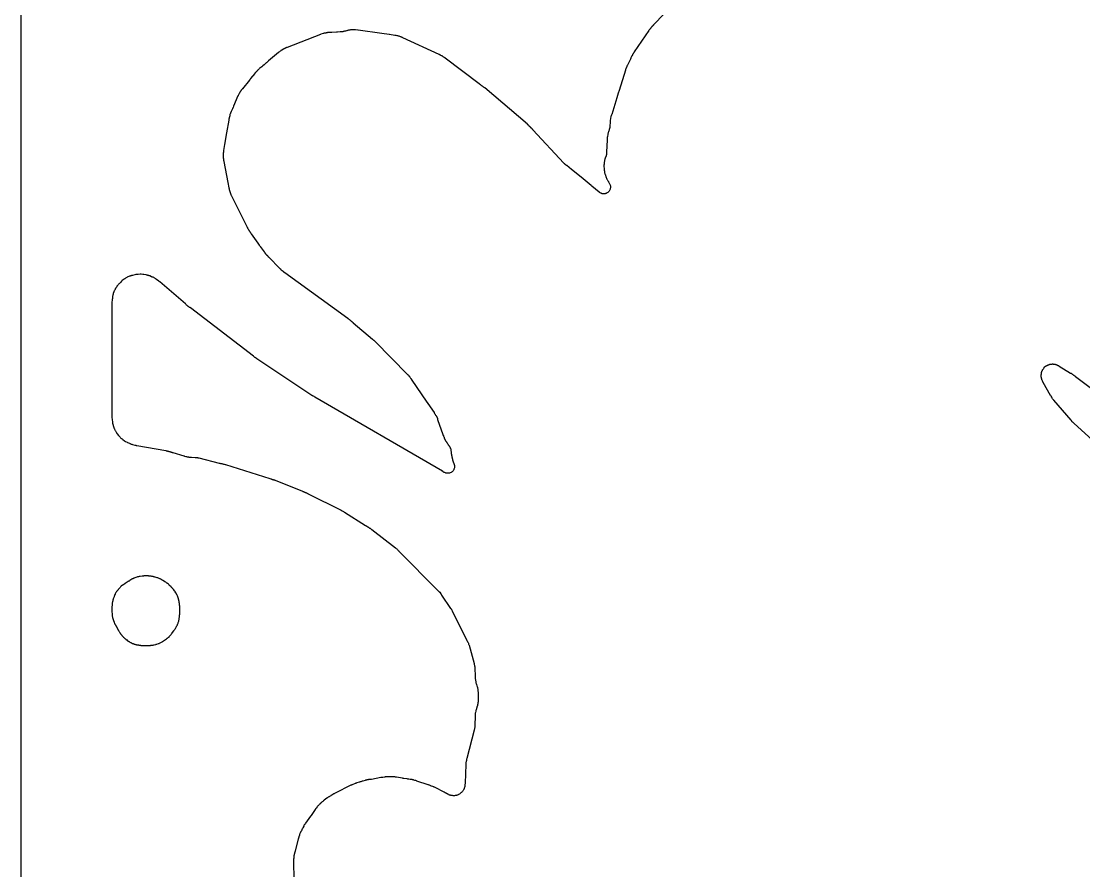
# Model space of a CAD drawing. Header units: millimetres. Extents: x 0 to 300, y 0 to 300.
# Drawn here: x -0.1 to 93.7, y 150 to 225 of the extents above; entities that cross this region are included whole.
import ezdxf

# ---------------------------------------------------------------- set-up
doc = ezdxf.new("R2010")
doc.units = ezdxf.units.MM
doc.layers.add('CUT', color=7, linetype='CONTINUOUS')

msp = doc.modelspace()

# ---------------------------------------------------------------- linework, layer by layer
at = {"layer": 'CUT'}
for points in [[(-0.05, 0.57), (-0.05, 299.43)], [(57.61, 226.62), (55.76, 224.71), (55.76, 224.7), (55.75, 224.69), (55.71, 224.65), (55.7, 224.64), (55.69, 224.63), (55.68, 224.62), (55.65, 224.59), (55.64, 224.58), (55.61, 224.55), (55.61, 224.54), (55.6, 224.53), (55.57, 224.5), (55.57, 224.49), (55.56, 224.48), (55.53, 224.45), (55.51, 224.42), (55.49, 224.4), (55.49, 224.39), (55.48, 224.39), (55.45, 224.35), (55.45, 224.34), (55.43, 224.31), (55.4, 224.28), (55.38, 224.26), (55.35, 224.22), (55.33, 224.2), (54.06, 222.33), (54.05, 222.3), (54.02, 222.26), (54.01, 222.24), (54.01, 222.23), (54.01, 222.22), (53.97, 222.18), (53.97, 222.17), (53.95, 222.14), (53.94, 222.12), (53.91, 222.08), (53.9, 222.06), (53.89, 222.03), (53.87, 221.99), (53.86, 221.97), (53.85, 221.96), (53.82, 221.92), (53.78, 221.83), (53.77, 221.82), (53.76, 221.8), (53.75, 221.78), (53.75, 221.77), (53.74, 221.75), (53.74, 221.74), (53.73, 221.73), (53.73, 221.72), (53.71, 221.68), (53.48, 221.21), (53.45, 221.14), (53.44, 221.13), (53.42, 221.1), (53.41, 221.08), (53.39, 221.02), (53.31, 220.81), (53.29, 220.76), (53.29, 220.74), (53.28, 220.73), (53.28, 220.72), (53.28, 220.71), (53.27, 220.69), (52.72, 218.91), (52.64, 218.66), (52.58, 218.46), (52.52, 218.25), (52.34, 217.67), (52.06, 216.8), (52.06, 216.79), (52.05, 216.77), (52.04, 216.72), (52.03, 216.71), (52.02, 216.68), (52, 216.62), (51.96, 216.44), (51.96, 216.41), (51.94, 216.29), (51.93, 216.24), (51.93, 216.19), (51.93, 216.13), (51.92, 216.08), (51.92, 216.05), (51.92, 216.03), (51.9, 215.85), (51.9, 215.8), (51.9, 215.74), (51.9, 215.69), (51.9, 215.67), (51.89, 215.63), (51.89, 215.62), (51.88, 215.6), (51.88, 215.57), (51.87, 215.56), (51.87, 215.55), (51.87, 215.54), (51.86, 215.52), (51.86, 215.51), (51.85, 215.49), (51.84, 215.45), (51.84, 215.44), (51.83, 215.43), (51.83, 215.4), (51.82, 215.36), (51.82, 215.35), (51.82, 215.34), (51.8, 215.31), (51.79, 215.29), (51.78, 215.26), (51.76, 215.2), (51.74, 215.15), (51.73, 215.09), (51.73, 215.05), (51.73, 215.03), (51.68, 214.85), (51.66, 214.77), (51.66, 214.73), (51.66, 214.7), (51.66, 214.68), (51.65, 214.62), (51.65, 214.57), (51.65, 214.51), (51.61, 213.49), (51.6, 213.43), (51.6, 213.39), (51.6, 213.36), (51.6, 213.34), (51.6, 213.32), (51.6, 213.31), (51.6, 213.3), (51.59, 213.28), (51.59, 213.24), (51.59, 213.23), (51.58, 213.2), (51.57, 213.14), (51.56, 213.11), (51.55, 213.09), (51.54, 213.07), (51.53, 213.03), (51.52, 213.02), (51.52, 213.01), (51.5, 212.96), (51.49, 212.91), (51.47, 212.87), (51.44, 212.73), (51.44, 212.7), (51.41, 212.54), (51.4, 212.5), (51.39, 212.44), (51.39, 212.41), (51.39, 212.38), (51.38, 212.35), (51.38, 212.29), (51.38, 212.24), (51.38, 212.21), (51.39, 212.02), (51.39, 211.98), (51.39, 211.93), (51.4, 211.88), (51.42, 211.79), (51.42, 211.76), (51.42, 211.74), (51.44, 211.64), (51.45, 211.59), (51.47, 211.54), (51.48, 211.51), (51.51, 211.44), (51.51, 211.43), (51.52, 211.4), (51.52, 211.39), (51.53, 211.33), (51.55, 211.28), (51.56, 211.25), (51.57, 211.22), (51.59, 211.17), (51.61, 211.13), (51.62, 211.12), (51.62, 211.11), (51.63, 211.1), (51.64, 211.08), (51.64, 211.07), (51.65, 211.06), (51.72, 210.94), (51.74, 210.91), (51.75, 210.9), (51.75, 210.89), (51.76, 210.88), (51.77, 210.87), (51.78, 210.86), (51.78, 210.85), (51.78, 210.84), (51.85, 210.73), (51.88, 210.66), (51.89, 210.64), (51.93, 210.57), (51.94, 210.55), (51.95, 210.48), (51.95, 210.47), (51.96, 210.42), (51.96, 210.38), (51.95, 210.32), (51.94, 210.25), (51.93, 210.19), (51.91, 210.14), (51.88, 210.09), (51.85, 210.03), (51.82, 209.99), (51.79, 209.96), (51.73, 209.9), (51.71, 209.89), (51.66, 209.87), (51.64, 209.86), (51.57, 209.82), (51.52, 209.8), (51.49, 209.79), (51.42, 209.79), (51.35, 209.78), (51.32, 209.78), (51.29, 209.79), (51.22, 209.79), (51.19, 209.8), (51.16, 209.82), (51.14, 209.82), (51.13, 209.83), (51.12, 209.83), (51.11, 209.84), (51.1, 209.84), (51.09, 209.85), (51.05, 209.87), (51.03, 209.88), (51.02, 209.88), (51.01, 209.89), (51, 209.9), (50.98, 209.92), (50.96, 209.93), (50.32, 210.46), (50.24, 210.52), (49.36, 211.24), (48.52, 211.92), (48.1, 212.27), (48.08, 212.28), (48.05, 212.3), (48.02, 212.32), (48.01, 212.33), (48, 212.34), (47.99, 212.35), (47.98, 212.36), (47.97, 212.36), (47.97, 212.37), (47.96, 212.37), (47.96, 212.38), (47.95, 212.38), (47.94, 212.39), (47.94, 212.4), (47.93, 212.4), (47.93, 212.41), (47.92, 212.41), (47.92, 212.42), (47.91, 212.42), (47.9, 212.43), (47.89, 212.44), (47.87, 212.46), (47.86, 212.47), (47.84, 212.49), (47.83, 212.5), (45.11, 215.44), (45.1, 215.45), (45.06, 215.49), (45.05, 215.5), (45.03, 215.52), (45.01, 215.54), (44.99, 215.56), (44.99, 215.57), (44.98, 215.57), (44.97, 215.58), (44.96, 215.59), (44.94, 215.61), (44.93, 215.62), (44.93, 215.63), (44.92, 215.64), (44.91, 215.64), (44.9, 215.66), (44.86, 215.7), (44.82, 215.74), (44.81, 215.74), (44.8, 215.75), (44.79, 215.76), (44.78, 215.77), (44.77, 215.78), (44.77, 215.79), (44.75, 215.81), (44.73, 215.83), (44.71, 215.84), (44.69, 215.86), (44.68, 215.87), (44.67, 215.88), (44.66, 215.89), (44.65, 215.89), (44.64, 215.91), (44.63, 215.91), (44.62, 215.92), (44.62, 215.93), (40.86, 219.13), (40.8, 219.17), (40.79, 219.17), (40.79, 219.18), (40.78, 219.18), (40.77, 219.19), (40.75, 219.21), (40.73, 219.22), (40.72, 219.22), (40.72, 219.23), (40.71, 219.24), (40.7, 219.25), (40.67, 219.27), (40.66, 219.27), (40.65, 219.28), (40.64, 219.28), (40.62, 219.3), (40.61, 219.31), (40.61, 219.32), (40.6, 219.32), (40.57, 219.35), (40.52, 219.38), (40.5, 219.4), (40.47, 219.42), (40.38, 219.48), (40.37, 219.49), (37.36, 221.77), (37.35, 221.77), (37.35, 221.78), (37.33, 221.79), (37.32, 221.8), (37.31, 221.81), (37.3, 221.81), (37.2, 221.88), (37.19, 221.89), (37.17, 221.91), (37.15, 221.92), (37.13, 221.93), (37.12, 221.94), (37.1, 221.95), (37.09, 221.96), (37.08, 221.96), (37.06, 221.97), (37.05, 221.98), (36.99, 222.01), (36.98, 222.02), (36.96, 222.03), (36.95, 222.03), (36.94, 222.03), (36.93, 222.03), (36.9, 222.05), (36.87, 222.07), (36.86, 222.08), (36.84, 222.09), (33.63, 223.57), (33.62, 223.57), (33.6, 223.58), (33.57, 223.59), (33.56, 223.6), (33.52, 223.62), (33.47, 223.64), (33.42, 223.66), (33.41, 223.66), (33.36, 223.68), (33.29, 223.7), (33.26, 223.71), (33.2, 223.73), (33.19, 223.73), (33.18, 223.73), (33.15, 223.74), (33.13, 223.74), (33.03, 223.76), (32.97, 223.77), (32.96, 223.77), (32.95, 223.78), (32.94, 223.78), (32.93, 223.78), (32.91, 223.78), (32.44, 223.85), (32.43, 223.85), (31.77, 223.95), (29.68, 224.25), (29.65, 224.25), (29.46, 224.27), (29.41, 224.27), (29.35, 224.27), (29.28, 224.27), (29.23, 224.27), (29.18, 224.27), (29.13, 224.27), (29.02, 224.26), (28.96, 224.25), (28.95, 224.25), (28.94, 224.24), (28.93, 224.24), (28.92, 224.24), (28.91, 224.24), (28.9, 224.24), (28.89, 224.23), (28.88, 224.23), (28.86, 224.23), (28.84, 224.23), (28.78, 224.22), (28.78, 224.21), (28.76, 224.21), (28.75, 224.21), (28.74, 224.21), (28.73, 224.2), (28.7, 224.19), (28.68, 224.19), (28.67, 224.19), (28.57, 224.16), (28.55, 224.16), (28.52, 224.15), (28.51, 224.15), (28.47, 224.14), (28.42, 224.12), (28.41, 224.12), (28.39, 224.11), (28.38, 224.11), (28.37, 224.11), (28.36, 224.1), (28.35, 224.1), (28.34, 224.1), (28.32, 224.1), (28.31, 224.09), (28.3, 224.09), (28.29, 224.09), (28.28, 224.09), (28.25, 224.09), (28.18, 224.09), (28.15, 224.08), (28.13, 224.08), (28.1, 224.08), (27.87, 224.07), (27.76, 224.06), (27.35, 224.04), (27.25, 224.04), (27.24, 224.04), (27.22, 224.04), (27.21, 224.04), (27.14, 224.04), (27.09, 224.04), (27.04, 224.03), (26.99, 224.02), (26.98, 224.02), (26.95, 224.01), (26.94, 224.01), (26.93, 224.01), (26.89, 224), (26.88, 224), (26.87, 223.99), (26.86, 223.99), (26.82, 223.98), (26.8, 223.98), (26.78, 223.98), (26.72, 223.97), (26.67, 223.96), (26.62, 223.95), (26.39, 223.87), (26.37, 223.86), (23.42, 222.72), (23.41, 222.71), (23.39, 222.7), (23.38, 222.7), (23.37, 222.7), (23.36, 222.69), (23.34, 222.69), (23.33, 222.68), (23.3, 222.67), (23.29, 222.67), (23.28, 222.66), (23.25, 222.65), (23.21, 222.63), (23.2, 222.62), (23.19, 222.62), (23.18, 222.61), (23.17, 222.6), (23.16, 222.59), (23.15, 222.59), (23.14, 222.58), (23.1, 222.56), (23.09, 222.55), (22.94, 222.46), (22.93, 222.46), (22.91, 222.45), (22.88, 222.43), (22.87, 222.43), (22.86, 222.42), (22.85, 222.41), (22.8, 222.37), (22.75, 222.33), (22.74, 222.32), (22.68, 222.28), (22.67, 222.28), (22.66, 222.27), (22.65, 222.26), (21.96, 221.68), (21.78, 221.52), (21.74, 221.49), (21.68, 221.44), (21.59, 221.36), (21.56, 221.34), (21.53, 221.31), (21.38, 221.18), (21.27, 221.09), (21.17, 221.01), (21.09, 220.94), (21.08, 220.93), (21.04, 220.9), (21.03, 220.9), (21, 220.87), (20.99, 220.87), (20.95, 220.83), (20.91, 220.79), (20.91, 220.78), (20.87, 220.74), (20.83, 220.7), (20.82, 220.69), (20.81, 220.69), (20.8, 220.68), (20.79, 220.67), (20.79, 220.66), (20.78, 220.65), (20.76, 220.63), (20.75, 220.63), (20.74, 220.62), (20.69, 220.57), (20.67, 220.54), (20.66, 220.53), (20.62, 220.49), (20.58, 220.44), (20.56, 220.41), (20.19, 219.96), (20.11, 219.86), (20.1, 219.84), (20.09, 219.83), (19.47, 219.07), (19.45, 219.05), (19.45, 219.04), (19.44, 219.03), (19.41, 219), (19.39, 218.98), (19.37, 218.95), (19.37, 218.94), (19.36, 218.93), (19.35, 218.92), (19.33, 218.9), (19.33, 218.89), (19.32, 218.87), (19.3, 218.85), (19.29, 218.83), (19.28, 218.82), (19.28, 218.81), (19.26, 218.78), (19.25, 218.76), (19.24, 218.75), (19.23, 218.74), (19.22, 218.72), (19.22, 218.71), (19.21, 218.7), (19.2, 218.68), (19.19, 218.66), (19.18, 218.65), (19.15, 218.59), (19.14, 218.57), (19.13, 218.54), (19.1, 218.48), (19.1, 218.47), (19.09, 218.45), (19.08, 218.45), (18.69, 217.53), (18.64, 217.42), (18.63, 217.39), (18.62, 217.38), (18.62, 217.37), (18.59, 217.29), (18.48, 217.04), (18.47, 217.01), (18.46, 217), (18.45, 216.98), (18.45, 216.97), (18.44, 216.96), (18.43, 216.94), (18.42, 216.91), (18.41, 216.89), (18.39, 216.84), (18.37, 216.79), (18.36, 216.73), (18.35, 216.7), (18.35, 216.69), (18.35, 216.68), (18.35, 216.67), (18.35, 216.66), (18.31, 216.5), (18.31, 216.49), (18.3, 216.45), (18.29, 216.44), (18.28, 216.4), (18.28, 216.39), (18.27, 216.35), (18.26, 216.3), (18.07, 215.16), (17.9, 214.14), (17.81, 213.6), (17.81, 213.58), (17.8, 213.57), (17.8, 213.54), (17.8, 213.5), (17.8, 213.49), (17.79, 213.45), (17.79, 213.44), (17.78, 213.41), (17.78, 213.39), (17.78, 213.37), (17.78, 213.33), (17.78, 213.29), (17.77, 213.25), (17.77, 213.2), (17.77, 213.16), (17.77, 213.11), (17.77, 213.06), (17.78, 213.04), (17.78, 213.02), (17.78, 213), (17.78, 212.96), (17.78, 212.94), (17.78, 212.93), (17.78, 212.92), (17.78, 212.91), (17.79, 212.89), (17.8, 212.8), (17.8, 212.79), (17.81, 212.7), (17.82, 212.69), (17.82, 212.68), (17.83, 212.63), (18.19, 210.77), (18.28, 210.3), (18.28, 210.29), (18.28, 210.28), (18.28, 210.27), (18.29, 210.24), (18.31, 210.16), (18.33, 210.09), (18.33, 210.08), (18.33, 210.07), (18.34, 210.04), (18.34, 210.03), (18.35, 210.02), (18.37, 209.96), (18.38, 209.94), (18.4, 209.87), (18.41, 209.85), (18.41, 209.84), (18.41, 209.82), (18.42, 209.79), (18.45, 209.71), (18.47, 209.68), (18.48, 209.65), (18.49, 209.64), (18.49, 209.63), (18.5, 209.6), (19.88, 206.85), (19.89, 206.83), (19.9, 206.81), (19.96, 206.71), (19.98, 206.67), (19.99, 206.64), (20, 206.62), (20.01, 206.61), (20.02, 206.59), (20.03, 206.57), (20.05, 206.55), (20.06, 206.54), (20.07, 206.52), (20.07, 206.51), (20.08, 206.5), (20.09, 206.49), (20.09, 206.48), (20.1, 206.48), (20.1, 206.47), (20.11, 206.45), (20.13, 206.42), (20.17, 206.36), (20.19, 206.34), (20.2, 206.32), (20.21, 206.3), (20.24, 206.26), (20.83, 205.44), (20.96, 205.26), (21.02, 205.18), (21.05, 205.13), (21.38, 204.67), (21.39, 204.66), (21.4, 204.65), (21.41, 204.64), (21.41, 204.63), (21.42, 204.62), (21.43, 204.61), (21.44, 204.6), (21.44, 204.59), (21.45, 204.59), (21.45, 204.58), (21.45, 204.57), (21.46, 204.57), (21.46, 204.56), (21.46, 204.55), (21.47, 204.54), (21.48, 204.53), (21.5, 204.51), (21.52, 204.48), (21.56, 204.43), (21.57, 204.42), (21.58, 204.41), (21.59, 204.41), (21.61, 204.39), (21.61, 204.38), (21.63, 204.37), (21.64, 204.36), (21.65, 204.35), (21.65, 204.34), (21.66, 204.34), (21.67, 204.33), (21.67, 204.32), (21.69, 204.3), (21.71, 204.28), (21.71, 204.27), (21.72, 204.26), (21.73, 204.26), (21.74, 204.24), (21.75, 204.24), (21.75, 204.23), (21.76, 204.22), (21.77, 204.21), (21.83, 204.15), (22.75, 203.23), (22.76, 203.22), (22.77, 203.21), (22.77, 203.2), (22.78, 203.19), (22.8, 203.17), (22.82, 203.15), (22.84, 203.13), (22.86, 203.11), (22.89, 203.07), (22.97, 203), (22.98, 203), (23.01, 202.97), (23.02, 202.97), (23.03, 202.97), (23.03, 202.96), (23.04, 202.96), (23.04, 202.95), (23.05, 202.94), (23.06, 202.94), (23.07, 202.93), (23.08, 202.92), (23.1, 202.9), (23.12, 202.89), (23.13, 202.88), (23.14, 202.88), (23.14, 202.87), (23.15, 202.87), (23.16, 202.86), (23.17, 202.86), (23.18, 202.85), (23.19, 202.85), (23.2, 202.84), (28.76, 198.8), (28.78, 198.78), (28.79, 198.78), (28.8, 198.76), (28.81, 198.76), (28.82, 198.75), (28.84, 198.73), (28.85, 198.72), (28.88, 198.7), (28.9, 198.68), (28.92, 198.67), (28.93, 198.67), (28.94, 198.66), (28.94, 198.65), (28.95, 198.65), (28.96, 198.65), (28.97, 198.64), (28.97, 198.63), (28.98, 198.63), (28.98, 198.62), (28.99, 198.62), (29, 198.61), (29.01, 198.61), (29.01, 198.6), (29.02, 198.6), (29.03, 198.59), (29.08, 198.55), (29.1, 198.54), (29.13, 198.51), (29.13, 198.5), (29.14, 198.49), (29.15, 198.48), (29.16, 198.47), (29.17, 198.47), (29.19, 198.45), (29.21, 198.42), (29.23, 198.41), (29.25, 198.38), (30.94, 196.95), (30.98, 196.93), (30.99, 196.92), (31.02, 196.89), (31.04, 196.88), (31.05, 196.87), (31.06, 196.86), (31.07, 196.86), (31.07, 196.85), (31.08, 196.85), (31.09, 196.84), (31.1, 196.82), (31.11, 196.82), (31.12, 196.81), (31.13, 196.8), (31.14, 196.8), (31.14, 196.79), (31.15, 196.78), (34.08, 193.8), (34.09, 193.79), (34.15, 193.73), (34.15, 193.72), (34.15, 193.71), (34.16, 193.7), (34.17, 193.69), (34.18, 193.69), (34.19, 193.69), (34.19, 193.68), (34.22, 193.64), (34.24, 193.63), (34.25, 193.61), (34.26, 193.59), (34.29, 193.55), (34.31, 193.51), (34.32, 193.49), (34.36, 193.42), (35.75, 191.39), (35.76, 191.38), (35.78, 191.36), (35.78, 191.35), (35.84, 191.27), (36.39, 190.46), (36.4, 190.44), (36.43, 190.39), (36.46, 190.36), (36.46, 190.35), (36.48, 190.33), (36.48, 190.32), (36.49, 190.31), (36.49, 190.3), (36.52, 190.25), (36.53, 190.24), (36.54, 190.23), (36.54, 190.21), (36.55, 190.21), (36.56, 190.19), (36.57, 190.17), (36.57, 190.16), (36.58, 190.16), (36.59, 190.14), (36.59, 190.13), (36.6, 190.13), (36.6, 190.12), (36.61, 190.11), (36.61, 190.1), (36.62, 190.09), (36.63, 190.07), (36.63, 190.06), (36.64, 190.05), (36.64, 190.04), (36.65, 190.03), (36.66, 190), (36.67, 189.98), (36.68, 189.96), (36.68, 189.95), (36.68, 189.94), (36.68, 189.93), (36.7, 189.85), (37.17, 188.52), (37.2, 188.45), (37.21, 188.44), (37.21, 188.43), (37.21, 188.42), (37.22, 188.41), (37.23, 188.37), (37.24, 188.35), (37.32, 188.14), (37.33, 188.13), (37.34, 188.12), (37.34, 188.1), (37.34, 188.09), (37.36, 188.06), (37.36, 188.05), (37.37, 188.02), (37.38, 188), (37.39, 187.99), (37.39, 187.98), (37.4, 187.97), (37.42, 187.95), (37.43, 187.94), (37.44, 187.92), (37.45, 187.89), (37.46, 187.88), (37.47, 187.87), (37.47, 187.86), (37.49, 187.85), (37.5, 187.84), (37.52, 187.81), (37.55, 187.76), (37.57, 187.73), (37.58, 187.72), (37.6, 187.69), (37.64, 187.63), (37.68, 187.57), (37.69, 187.56), (37.7, 187.55), (37.71, 187.53), (37.72, 187.51), (37.74, 187.47), (37.75, 187.47), (37.76, 187.45), (37.77, 187.44), (37.77, 187.43), (37.81, 187.35), (37.82, 187.33), (37.85, 187.25), (37.85, 187.24), (37.85, 187.23), (37.86, 187.19), (37.87, 187.18), (37.87, 187.17), (37.87, 187.16), (37.87, 187.15), (37.87, 187.09), (37.88, 187.02), (37.9, 186.97), (37.9, 186.96), (37.9, 186.93), (37.9, 186.92), (37.9, 186.85), (37.92, 186.77), (37.92, 186.73), (37.93, 186.68), (37.94, 186.63), (37.94, 186.6), (37.95, 186.58), (37.95, 186.57), (37.95, 186.56), (37.96, 186.55), (37.96, 186.54), (37.96, 186.53), (37.96, 186.52), (37.96, 186.51), (37.96, 186.5), (37.97, 186.49), (37.97, 186.48), (37.97, 186.47), (37.97, 186.46), (37.98, 186.44), (37.98, 186.43), (37.99, 186.4), (38, 186.39), (38, 186.38), (38, 186.37), (38, 186.35), (38.01, 186.33), (38.02, 186.29), (38.18, 185.8), (38.18, 185.77), (38.19, 185.7), (38.18, 185.63), (38.18, 185.57), (38.17, 185.53), (38.14, 185.47), (38.12, 185.41), (38.09, 185.37), (38.06, 185.32), (38.02, 185.27), (37.97, 185.23), (37.92, 185.2), (37.88, 185.17), (37.82, 185.15), (37.76, 185.12), (37.72, 185.11), (37.66, 185.11), (37.59, 185.1), (37.52, 185.11), (37.46, 185.11), (37.42, 185.12), (37.41, 185.12), (37.4, 185.13), (37.34, 185.16), (37.32, 185.17), (37.3, 185.18), (37.29, 185.18), (37.25, 185.2), (37.24, 185.2), (37.23, 185.21), (37.22, 185.21), (37.19, 185.24), (37.18, 185.25), (37.16, 185.26), (37.14, 185.27), (37.13, 185.28), (25.85, 191.83), (25.83, 191.84), (25.8, 191.87), (25.75, 191.9), (25.71, 191.92), (25.7, 191.92), (25.69, 191.93), (25.68, 191.94), (25.66, 191.95), (25.65, 191.95), (25.64, 191.96), (25.63, 191.96), (25.63, 191.97), (25.62, 191.97), (25.61, 191.98), (25.6, 191.98), (25.57, 192), (25.56, 192.01), (25.55, 192.02), (25.53, 192.03), (25.51, 192.04), (20.75, 195.22), (20.74, 195.23), (20.72, 195.24), (20.68, 195.26), (20.67, 195.27), (20.66, 195.28), (20.65, 195.29), (20.64, 195.29), (20.63, 195.3), (20.62, 195.3), (20.61, 195.31), (20.6, 195.32), (20.57, 195.34), (20.56, 195.34), (20.54, 195.36), (20.53, 195.37), (20.51, 195.38), (20.5, 195.4), (20.48, 195.41), (20.46, 195.44), (14.89, 199.71), (14.85, 199.73), (14.82, 199.75), (14.81, 199.75), (14.78, 199.77), (14.77, 199.78), (14.73, 199.81), (14.68, 199.84), (14.67, 199.85), (14.66, 199.85), (14.65, 199.86), (14.64, 199.86), (14.64, 199.87), (14.56, 199.94), (14.54, 199.96), (14.52, 199.98), (14.48, 200.03), (14.44, 200.07), (12.19, 202), (12.14, 202.03), (12.13, 202.04), (12.12, 202.05), (12.11, 202.05), (12.1, 202.06), (12.05, 202.11), (11.93, 202.2), (11.9, 202.22), (11.88, 202.23), (11.88, 202.24), (11.83, 202.26), (11.82, 202.27), (11.8, 202.28), (11.8, 202.29), (11.78, 202.31), (11.77, 202.31), (11.76, 202.31), (11.75, 202.32), (11.69, 202.36), (11.64, 202.38), (11.59, 202.41), (11.54, 202.43), (11.51, 202.43), (11.48, 202.45), (11.46, 202.46), (11.29, 202.53), (11.24, 202.55), (11.2, 202.56), (11.15, 202.57), (11.13, 202.58), (11.09, 202.59), (11.03, 202.61), (10.97, 202.62), (10.78, 202.65), (10.75, 202.66), (10.67, 202.67), (10.53, 202.68), (10.46, 202.68), (10.26, 202.67), (10.22, 202.67), (10.15, 202.67), (10.07, 202.66), (10.06, 202.66), (9.98, 202.64), (9.76, 202.58), (9.74, 202.58), (9.71, 202.57), (9.7, 202.57), (9.69, 202.57), (9.68, 202.56), (9.67, 202.56), (9.65, 202.55), (9.62, 202.54), (9.59, 202.53), (9.56, 202.52), (9.54, 202.51), (9.52, 202.5), (9.51, 202.5), (9.31, 202.41), (9.27, 202.39), (9.16, 202.33), (9.12, 202.3), (9.11, 202.3), (9.1, 202.29), (9.07, 202.27), (9.03, 202.24), (8.87, 202.12), (8.81, 202.06), (8.71, 201.96), (8.7, 201.95), (8.58, 201.83), (8.54, 201.79), (8.5, 201.74), (8.43, 201.66), (8.4, 201.62), (8.39, 201.59), (8.38, 201.58), (8.37, 201.58), (8.35, 201.53), (8.34, 201.52), (8.33, 201.5), (8.32, 201.5), (8.3, 201.48), (8.3, 201.47), (8.3, 201.46), (8.29, 201.45), (8.25, 201.39), (8.23, 201.34), (8.23, 201.33), (8.22, 201.33), (8.2, 201.29), (8.18, 201.24), (8.16, 201.21), (8.13, 201.14), (8.07, 200.97), (8.05, 200.89), (8.04, 200.85), (8.01, 200.71), (7.99, 200.63), (7.99, 200.58), (7.99, 200.56), (7.99, 200.55), (7.97, 200.45), (7.96, 200.41), (7.96, 200.39), (7.96, 200.36), (7.96, 200.35), (7.95, 200.24), (7.95, 200.2), (7.95, 190.03), (7.95, 189.99), (7.96, 189.88), (7.96, 189.87), (7.96, 189.84), (7.96, 189.82), (7.97, 189.78), (7.99, 189.68), (7.99, 189.67), (7.99, 189.65), (7.99, 189.6), (8.01, 189.52), (8.05, 189.36), (8.06, 189.32), (8.12, 189.14), (8.13, 189.12), (8.15, 189.06), (8.17, 189.02), (8.17, 189.01), (8.21, 188.94), (8.23, 188.89), (8.26, 188.84), (8.32, 188.74), (8.33, 188.72), (8.35, 188.7), (8.35, 188.69), (8.37, 188.66), (8.38, 188.65), (8.39, 188.64), (8.42, 188.59), (8.54, 188.44), (8.56, 188.41), (8.59, 188.37), (8.67, 188.28), (8.71, 188.24), (8.75, 188.21), (8.8, 188.17), (8.84, 188.14), (8.85, 188.14), (8.88, 188.11), (8.88, 188.1), (8.92, 188.08), (9.07, 187.97), (9.14, 187.92), (9.29, 187.84), (9.32, 187.82), (9.49, 187.75), (9.52, 187.73), (9.53, 187.73), (9.54, 187.72), (9.55, 187.72), (9.59, 187.7), (9.6, 187.7), (9.65, 187.68), (9.7, 187.66), (9.76, 187.65), (9.78, 187.65), (9.98, 187.6), (10.02, 187.59), (10.06, 187.58), (10.1, 187.57), (10.14, 187.56), (12.7, 187.11), (12.73, 187.1), (12.75, 187.09), (12.78, 187.09), (12.81, 187.08), (12.83, 187.08), (12.86, 187.07), (12.87, 187.07), (12.9, 187.06), (12.92, 187.06), (12.93, 187.06), (12.95, 187.05), (12.98, 187.05), (12.99, 187.04), (13, 187.04), (13.02, 187.03), (13.04, 187.03), (13.07, 187.02), (13.08, 187.01), (13.12, 187.01), (13.13, 187), (13.15, 187), (13.18, 186.99), (13.19, 186.98), (13.2, 186.98), (13.21, 186.98), (13.22, 186.97), (13.23, 186.97), (13.26, 186.96), (13.27, 186.95), (13.32, 186.93), (14.29, 186.65), (14.31, 186.64), (14.34, 186.63), (14.37, 186.62), (14.48, 186.59), (14.53, 186.58), (14.54, 186.58), (14.59, 186.57), (14.7, 186.55), (14.74, 186.54), (14.83, 186.53), (14.9, 186.53), (14.97, 186.53), (15.29, 186.51), (15.3, 186.51), (15.33, 186.51), (15.35, 186.51), (15.42, 186.5), (15.47, 186.5), (15.5, 186.49), (15.51, 186.49), (15.53, 186.48), (15.61, 186.47), (17.41, 186.01), (17.44, 186), (17.49, 185.99), (17.54, 185.98), (17.58, 185.98), (17.6, 185.98), (17.63, 185.97), (17.65, 185.96), (17.66, 185.96), (17.7, 185.94), (17.75, 185.93), (17.79, 185.92), (17.86, 185.91), (17.94, 185.88), (17.97, 185.87), (21.88, 184.65), (21.89, 184.65), (21.9, 184.64), (21.97, 184.62), (21.98, 184.61), (22, 184.6), (22.05, 184.58), (22.07, 184.58), (22.1, 184.57), (22.11, 184.56), (22.13, 184.56), (22.14, 184.55), (22.15, 184.55), (22.16, 184.55), (22.18, 184.54), (22.19, 184.54), (22.21, 184.53), (22.24, 184.53), (22.25, 184.52), (22.26, 184.52), (22.27, 184.52), (22.31, 184.51), (22.33, 184.5), (22.35, 184.49), (24.76, 183.52), (24.78, 183.51), (24.79, 183.51), (24.81, 183.5), (24.82, 183.5), (24.83, 183.49), (24.86, 183.48), (24.89, 183.47), (24.92, 183.46), (24.93, 183.46), (24.94, 183.45), (24.97, 183.44), (24.99, 183.43), (25.01, 183.42), (25.02, 183.42), (25.04, 183.41), (25.06, 183.4), (25.07, 183.4), (25.12, 183.38), (25.13, 183.38), (25.14, 183.37), (25.15, 183.37), (25.15, 183.36), (25.16, 183.36), (25.18, 183.34), (25.19, 183.34), (25.21, 183.32), (25.23, 183.31), (25.26, 183.29), (28.2, 181.85), (28.28, 181.79), (28.39, 181.72), (28.41, 181.71), (28.47, 181.68), (30.33, 180.49), (30.36, 180.48), (30.38, 180.46), (30.4, 180.45), (30.41, 180.45), (30.42, 180.45), (30.42, 180.44), (30.43, 180.44), (30.45, 180.42), (30.47, 180.41), (30.48, 180.41), (30.49, 180.4), (30.5, 180.4), (30.51, 180.39), (30.52, 180.38), (30.53, 180.37), (30.55, 180.36), (30.57, 180.35), (30.58, 180.34), (30.59, 180.34), (30.6, 180.33), (30.62, 180.32), (30.63, 180.31), (30.69, 180.27), (30.7, 180.27), (30.71, 180.26), (30.72, 180.26), (30.73, 180.25), (30.74, 180.25), (30.77, 180.22), (30.81, 180.2), (30.84, 180.17), (30.89, 180.14), (30.9, 180.13), (32.98, 178.52), (33.02, 178.49), (33.04, 178.47), (33.05, 178.47), (33.1, 178.42), (33.16, 178.37), (33.17, 178.36), (33.2, 178.32), (33.23, 178.29), (33.24, 178.28), (33.26, 178.24), (33.28, 178.23), (33.3, 178.2), (36.71, 174.75), (36.72, 174.75), (36.73, 174.74), (36.77, 174.7), (36.81, 174.67), (36.83, 174.65), (36.83, 174.64), (36.85, 174.63), (36.86, 174.62), (36.87, 174.61), (36.88, 174.6), (36.97, 174.47), (36.98, 174.45), (37, 174.42), (37.01, 174.4), (37.02, 174.39), (37.04, 174.36), (37.05, 174.33), (37.84, 173.17), (37.86, 173.16), (37.88, 173.13), (37.9, 173.1), (37.91, 173.09), (37.91, 173.08), (37.97, 172.97), (39.28, 170.35), (39.31, 170.31), (39.35, 170.23), (39.38, 170.17), (39.41, 170.11), (39.41, 170.1), (39.42, 170.08), (39.43, 170.05), (39.43, 170.02), (39.45, 169.97), (39.47, 169.91), (39.92, 168.3), (39.93, 168.23), (39.95, 168.16), (39.96, 168.11), (39.96, 168.08), (39.98, 168.03), (39.98, 167.98), (39.98, 167.94), (39.98, 167.92), (40.01, 167.15), (40.01, 167.12), (40.01, 167.07), (40.02, 166.95), (40.03, 166.89), (40.03, 166.88), (40.04, 166.86), (40.04, 166.84), (40.05, 166.81), (40.06, 166.74), (40.06, 166.72), (40.06, 166.68), (40.07, 166.61), (40.09, 166.55), (40.12, 166.46), (40.17, 166.33), (40.18, 166.28), (40.2, 166.23), (40.21, 166.22), (40.22, 166.17), (40.23, 166.12), (40.25, 166.07), (40.25, 166.02), (40.26, 166), (40.26, 165.99), (40.26, 165.93), (40.26, 165.86), (40.27, 165.81), (40.27, 164.91), (40.26, 164.84), (40.26, 164.83), (40.25, 164.78), (40.25, 164.77), (40.25, 164.75), (40.25, 164.74), (40.24, 164.72), (40.24, 164.7), (40.23, 164.67), (40.21, 164.61), (40.21, 164.58), (40.2, 164.56), (40.2, 164.54), (40.19, 164.52), (40.17, 164.47), (40.16, 164.44), (40.16, 164.43), (40.09, 164.21), (40.07, 164.15), (40.06, 164.09), (40.03, 163.97), (40.02, 163.91), (40.02, 163.88), (40.02, 163.84), (40.02, 163.83), (40.01, 163.77), (40.01, 163.72), (40.01, 163.64), (39.99, 162.86), (39.99, 162.84), (39.99, 162.78), (39.99, 162.74), (39.98, 162.71), (39.98, 162.69), (39.98, 162.68), (39.97, 162.66), (39.97, 162.64), (39.96, 162.59), (39.96, 162.57), (39.96, 162.56), (39.95, 162.53), (39.94, 162.5), (39.93, 162.45), (39.92, 162.42), (39.27, 159.91), (39.26, 159.86), (39.24, 159.72), (39.23, 159.69), (39.21, 159.63), (39.2, 159.57), (39.19, 159.48), (39.19, 159.41), (39.19, 159.37), (39.12, 157.73), (39.12, 157.72), (39.12, 157.69), (39.12, 157.68), (39.11, 157.62), (39.11, 157.6), (39.11, 157.57), (39.11, 157.53), (39.11, 157.52), (39.09, 157.43), (39.07, 157.36), (39.07, 157.34), (39.05, 157.3), (39.05, 157.29), (39.04, 157.27), (39.03, 157.25), (39.02, 157.24), (39.01, 157.22), (39, 157.2), (39, 157.19), (38.99, 157.18), (38.97, 157.14), (38.95, 157.09), (38.93, 157.06), (38.9, 157.01), (38.83, 156.94), (38.84, 156.94), (38.8, 156.9), (38.79, 156.9), (38.73, 156.84), (38.68, 156.81), (38.62, 156.77), (38.55, 156.73), (38.52, 156.72), (38.5, 156.71), (38.45, 156.69), (38.43, 156.68), (38.41, 156.67), (38.39, 156.67), (38.37, 156.66), (38.35, 156.66), (38.31, 156.65), (38.26, 156.64), (38.24, 156.64), (38.2, 156.63), (38.07, 156.63), (38, 156.64), (37.99, 156.64), (37.94, 156.65), (37.93, 156.65), (37.91, 156.65), (37.88, 156.66), (37.86, 156.66), (37.83, 156.67), (37.79, 156.68), (37.74, 156.69), (37.72, 156.7), (37.71, 156.7), (37.68, 156.71), (37.67, 156.72), (37.62, 156.75), (37.6, 156.75), (37.58, 156.76), (37.57, 156.77), (37.56, 156.78), (37.55, 156.78), (37.52, 156.8), (37.51, 156.81), (37.46, 156.84), (37.42, 156.86), (37.41, 156.86), (37.39, 156.87), (37.38, 156.88), (37.37, 156.88), (37.36, 156.89), (37.34, 156.9), (37.34, 156.91), (37.32, 156.92), (37.31, 156.93), (37.3, 156.93), (37.27, 156.94), (36.49, 157.34), (36.47, 157.35), (36.41, 157.38), (36.39, 157.39), (36.38, 157.39), (36.36, 157.4), (36.34, 157.41), (36.28, 157.43), (36.17, 157.48), (36.11, 157.5), (36.08, 157.51), (36.05, 157.52), (36.04, 157.53), (35.98, 157.55), (35.95, 157.56), (35.9, 157.58), (35.88, 157.59), (35.86, 157.59), (35.85, 157.59), (34.87, 157.92), (34.83, 157.94), (34.77, 157.96), (34.75, 157.96), (34.74, 157.96), (34.73, 157.97), (34.71, 157.97), (34.69, 157.98), (34.6, 158), (34.59, 158), (34.56, 158.02), (34.55, 158.02), (34.51, 158.03), (34.49, 158.04), (34.44, 158.05), (34.42, 158.05), (34.41, 158.05), (34.39, 158.06), (34.37, 158.06), (34.36, 158.06), (34.33, 158.06), (34.3, 158.06), (34.29, 158.06), (34.28, 158.06), (34.27, 158.06), (34.17, 158.08), (34.15, 158.08), (34.15, 158.09), (34.14, 158.09), (34.13, 158.09), (34.12, 158.09), (34.07, 158.1), (34.06, 158.1), (34.01, 158.12), (33.71, 158.16), (33.68, 158.16), (33.67, 158.16), (33.6, 158.17), (33.06, 158.26), (32.98, 158.28), (32.93, 158.29), (32.87, 158.3), (32.82, 158.3), (32.58, 158.3), (32.52, 158.3), (32.47, 158.3), (32.46, 158.3), (32.43, 158.3), (32.35, 158.3), (32.2, 158.3), (32.13, 158.3), (32.09, 158.29), (32.08, 158.29), (32.05, 158.28), (32.02, 158.28), (31.87, 158.25), (31.85, 158.25), (31.83, 158.25), (31.77, 158.25), (31.7, 158.24), (30.87, 158.06), (30.86, 158.06), (30.78, 158.06), (30.73, 158.06), (30.67, 158.05), (30.66, 158.05), (30.62, 158.05), (30.61, 158.05), (30.56, 158.04), (30.5, 158.03), (30.44, 158.02), (30.42, 158.01), (30.4, 158.01), (30.38, 158.01), (30.35, 158), (30.34, 158), (30.29, 157.98), (30.09, 157.92), (30.03, 157.9), (29.93, 157.86), (29.9, 157.85), (29.86, 157.84), (29.83, 157.84), (29.8, 157.83), (29.58, 157.77), (29.57, 157.76), (29.53, 157.75), (29.51, 157.74), (29.47, 157.73), (29.45, 157.72), (29.43, 157.71), (29.17, 157.6), (29.15, 157.59), (29.14, 157.59), (29.1, 157.57), (29.06, 157.55), (29.05, 157.55), (27.66, 156.85), (27.61, 156.82), (27.58, 156.8), (27.57, 156.8), (27.56, 156.79), (27.53, 156.78), (27.52, 156.78), (27.48, 156.76), (27.47, 156.75), (27.46, 156.75), (27.46, 156.74), (27.45, 156.74), (27.4, 156.71), (27.37, 156.69), (27.35, 156.68), (27.33, 156.67), (27.3, 156.65), (27.29, 156.64), (27.28, 156.64), (27.27, 156.63), (27.26, 156.63), (27.17, 156.57), (27.15, 156.55), (27.13, 156.54), (27.12, 156.54), (27.11, 156.54), (27.05, 156.51), (27.01, 156.47), (27, 156.47), (26.97, 156.44), (26.96, 156.44), (26.95, 156.43), (26.92, 156.41), (26.69, 156.24), (26.66, 156.21), (26.64, 156.19), (26.63, 156.18), (26.61, 156.17), (26.6, 156.16), (26.56, 156.13), (26.5, 156.08), (26.47, 156.05), (26.46, 156.04), (26.42, 156.02), (26.38, 155.98), (26.34, 155.93), (26.33, 155.92), (26.31, 155.89), (26.28, 155.87), (26.25, 155.84), (26.21, 155.8), (26.18, 155.77), (26.14, 155.73), (26.14, 155.72), (26.13, 155.72), (26.11, 155.69), (26.1, 155.68), (26.06, 155.64), (25.98, 155.54), (25.97, 155.52), (25.95, 155.51), (25.94, 155.49), (25.92, 155.46), (25.91, 155.44), (25.9, 155.42), (25.54, 154.87), (25.52, 154.84), (25.51, 154.83), (25.49, 154.81), (25.05, 154.2), (25.02, 154.15), (25.01, 154.14), (24.99, 154.12), (24.97, 154.1), (24.93, 154.05), (24.9, 154), (24.9, 153.99), (24.88, 153.96), (24.88, 153.95), (24.79, 153.78), (24.78, 153.74), (24.77, 153.74), (24.77, 153.73), (24.77, 153.72), (24.76, 153.72), (24.75, 153.69), (24.74, 153.68), (24.72, 153.63), (24.71, 153.61), (24.67, 153.53), (24.65, 153.49), (24.64, 153.48), (24.63, 153.46), (24.62, 153.43), (24.61, 153.4), (24.56, 153.32), (24.55, 153.3), (24.53, 153.26), (24.52, 153.21), (24.51, 153.17), (24.5, 153.15), (24.45, 152.99), (24.45, 152.98), (24.44, 152.95), (24.43, 152.93), (24.43, 152.92), (24.43, 152.9), (24.42, 152.89), (24.42, 152.88), (24.41, 152.87), (24.41, 152.86), (24.41, 152.84), (24.4, 152.82), (24.4, 152.81), (24.12, 151.72), (24.12, 151.71), (24.11, 151.7), (24.1, 151.66), (24.09, 151.61), (24.09, 151.6), (24.08, 151.57), (24.08, 151.56), (24.07, 151.54), (24.06, 151.51), (24.06, 151.5), (24.05, 151.49), (24.03, 151.4), (24.03, 151.38), (24.02, 151.34), (24.02, 151.33), (24.01, 151.29), (24, 151.19), (24, 151.13), (24, 151.12), (24, 151.11), (23.98, 151.03), (23.98, 150.96), (23.98, 150.82), (23.98, 150.81), (24, 149.22)], [(96.11, 186.56), (92.84, 189.52), (92.78, 189.58), (92.77, 189.59), (92.76, 189.62), (92.71, 189.66), (92.69, 189.68), (92.68, 189.69), (92.67, 189.7), (92.66, 189.71), (92.63, 189.75), (92.62, 189.75), (92.6, 189.78), (91.07, 191.57), (91, 191.66), (90.98, 191.69), (90.95, 191.74), (90.94, 191.76), (90.93, 191.78), (90.9, 191.82), (90.84, 191.92), (90.81, 191.97), (90.8, 191.98), (90.15, 193.11), (90.12, 193.16), (90.1, 193.21), (90.09, 193.25), (90.08, 193.28), (90.06, 193.32), (90.06, 193.33), (90.04, 193.36), (90.03, 193.38), (90.03, 193.39), (90.02, 193.45), (90.01, 193.47), (89.99, 193.54), (89.98, 193.62), (89.97, 193.71), (89.98, 193.76), (89.98, 193.8), (89.98, 193.83), (89.99, 193.86), (89.99, 193.92), (89.99, 193.96), (89.99, 193.97), (90, 193.98), (90.01, 194.02), (90.01, 194.03), (90.02, 194.07), (90.03, 194.08), (90.03, 194.09), (90.04, 194.11), (90.04, 194.12), (90.05, 194.13), (90.06, 194.15), (90.06, 194.16), (90.07, 194.18), (90.08, 194.2), (90.09, 194.23), (90.11, 194.27), (90.13, 194.29), (90.13, 194.3), (90.14, 194.31), (90.16, 194.33), (90.21, 194.39), (90.3, 194.5), (90.35, 194.55), (90.38, 194.57), (90.39, 194.57), (90.43, 194.6), (90.44, 194.6), (90.45, 194.61), (90.46, 194.61), (90.46, 194.62), (90.49, 194.63), (90.5, 194.63), (90.52, 194.64), (90.53, 194.65), (90.54, 194.65), (90.55, 194.66), (90.56, 194.67), (90.57, 194.67), (90.59, 194.68), (90.63, 194.69), (90.64, 194.7), (90.65, 194.7), (90.69, 194.72), (90.7, 194.72), (90.71, 194.73), (90.72, 194.73), (90.74, 194.74), (90.76, 194.74), (90.77, 194.74), (90.81, 194.74), (90.84, 194.74), (90.88, 194.75), (90.94, 194.75), (90.98, 194.76), (90.99, 194.76), (91.01, 194.76), (91.04, 194.75), (91.08, 194.75), (91.1, 194.75), (91.13, 194.74), (91.15, 194.74), (91.16, 194.73), (91.19, 194.73), (91.23, 194.72), (91.24, 194.72), (91.27, 194.71), (91.29, 194.7), (91.33, 194.68), (91.36, 194.67), (91.37, 194.67), (91.38, 194.66), (91.39, 194.66), (91.41, 194.65), (91.43, 194.64), (91.44, 194.64), (91.45, 194.63), (91.48, 194.62), (91.49, 194.62), (91.53, 194.6), (91.57, 194.57), (92.57, 193.95), (92.6, 193.94), (92.61, 193.93), (92.64, 193.91), (92.67, 193.9), (92.69, 193.88), (92.7, 193.87), (92.72, 193.86), (92.73, 193.86), (92.77, 193.82), (92.78, 193.81), (92.82, 193.78), (92.84, 193.77), (92.85, 193.77), (92.85, 193.76), (92.87, 193.75), (92.89, 193.73), (92.91, 193.72), (92.92, 193.72), (92.92, 193.71), (92.93, 193.71), (92.94, 193.7), (92.96, 193.68), (92.98, 193.66), (92.99, 193.66), (96.37, 191.12)]]:
    msp.add_lwpolyline(points, dxfattribs=at)
msp.add_lwpolyline([(7.98, 172.54), (7.98, 172.5), (7.98, 172.49), (7.99, 172.42), (8, 172.4), (8, 172.39), (8.01, 172.37), (8.01, 172.36), (8.01, 172.35), (8.02, 172.32), (8.02, 172.3), (8.04, 172.25), (8.04, 172.23), (8.05, 172.23), (8.05, 172.22), (8.06, 172.18), (8.06, 172.17), (8.07, 172.15), (8.08, 172.12), (8.09, 172.1), (8.1, 172.09), (8.1, 172.08), (8.11, 172.05), (8.11, 172.04), (8.12, 172.01), (8.13, 171.98), (8.14, 171.97), (8.14, 171.95), (8.15, 171.94), (8.15, 171.93), (8.15, 171.92), (8.17, 171.87), (8.18, 171.87), (8.18, 171.86), (8.19, 171.84), (8.2, 171.82), (8.2, 171.81), (8.21, 171.79), (8.22, 171.77), (8.23, 171.76), (8.24, 171.75), (8.24, 171.74), (8.25, 171.74), (8.25, 171.73), (8.26, 171.71), (8.26, 171.7), (8.27, 171.69), (8.28, 171.68), (8.28, 171.67), (8.29, 171.65), (8.53, 171.23), (8.54, 171.21), (8.55, 171.2), (8.55, 171.19), (8.55, 171.18), (8.56, 171.16), (8.57, 171.16), (8.57, 171.15), (8.58, 171.13), (8.62, 171.07), (8.65, 171.02), (8.67, 171), (8.67, 170.99), (8.68, 170.98), (8.68, 170.97), (8.71, 170.95), (8.71, 170.94), (8.71, 170.93), (8.82, 170.81), (8.83, 170.79), (8.83, 170.78), (8.86, 170.75), (8.87, 170.74), (8.88, 170.73), (8.9, 170.71), (8.91, 170.7), (8.91, 170.69), (8.92, 170.69), (8.92, 170.68), (8.93, 170.68), (8.94, 170.67), (8.94, 170.66), (8.95, 170.64), (8.99, 170.6), (9, 170.6), (9.01, 170.59), (9.04, 170.56), (9.1, 170.5), (9.14, 170.47), (9.16, 170.46), (9.18, 170.44), (9.19, 170.44), (9.19, 170.43), (9.2, 170.43), (9.2, 170.42), (9.21, 170.42), (9.23, 170.41), (9.24, 170.4), (9.25, 170.39), (9.26, 170.39), (9.34, 170.32), (9.35, 170.32), (9.36, 170.31), (9.39, 170.29), (9.4, 170.29), (9.41, 170.28), (9.42, 170.27), (9.44, 170.26), (9.45, 170.25), (9.47, 170.24), (9.5, 170.22), (9.54, 170.2), (9.6, 170.16), (9.61, 170.16), (9.62, 170.16), (9.63, 170.15), (9.64, 170.15), (9.65, 170.15), (9.65, 170.14), (9.66, 170.14), (9.67, 170.14), (9.67, 170.13), (9.68, 170.13), (9.68, 170.12), (9.76, 170.08), (9.8, 170.07), (9.81, 170.06), (9.82, 170.06), (9.87, 170.04), (9.88, 170.04), (9.93, 170.02), (9.97, 170), (9.98, 170), (10.02, 169.98), (10.03, 169.98), (10.07, 169.97), (10.08, 169.97), (10.12, 169.96), (10.13, 169.96), (10.14, 169.96), (10.15, 169.96), (10.18, 169.95), (10.19, 169.95), (10.2, 169.95), (10.24, 169.94), (10.25, 169.94), (10.27, 169.94), (10.28, 169.94), (10.29, 169.94), (10.3, 169.94), (10.32, 169.93), (10.41, 169.92), (10.45, 169.92), (10.46, 169.91), (10.47, 169.91), (10.48, 169.91), (10.49, 169.91), (10.5, 169.91), (10.51, 169.9), (10.52, 169.9), (10.53, 169.9), (10.54, 169.9), (10.55, 169.9), (10.57, 169.9), (10.58, 169.9), (10.59, 169.9), (10.6, 169.9), (10.61, 169.9), (10.63, 169.9), (10.64, 169.9), (10.65, 169.9), (10.68, 169.89), (10.69, 169.89), (10.72, 169.89), (10.73, 169.89), (10.74, 169.89), (10.76, 169.89), (11.13, 169.89), (11.16, 169.89), (11.21, 169.89), (11.34, 169.9), (11.36, 169.9), (11.38, 169.91), (11.4, 169.91), (11.41, 169.91), (11.42, 169.91), (11.43, 169.91), (11.6, 169.93), (11.65, 169.94), (11.69, 169.95), (11.83, 169.99), (11.84, 169.99), (11.86, 170), (11.87, 170), (11.88, 170), (11.89, 170.01), (11.9, 170.01), (11.91, 170.01), (12.07, 170.07), (12.11, 170.08), (12.12, 170.09), (12.16, 170.1), (12.27, 170.15), (12.33, 170.18), (12.4, 170.22), (12.43, 170.24), (12.46, 170.26), (12.51, 170.3), (12.52, 170.3), (12.54, 170.32), (12.55, 170.33), (12.6, 170.36), (12.61, 170.37), (12.63, 170.38), (12.64, 170.39), (12.65, 170.4), (12.66, 170.4), (12.68, 170.41), (12.76, 170.47), (12.81, 170.51), (12.83, 170.53), (12.84, 170.54), (12.85, 170.55), (12.86, 170.56), (12.88, 170.58), (12.89, 170.58), (12.93, 170.62), (12.94, 170.63), (13.02, 170.7), (13.02, 170.71), (13.03, 170.72), (13.04, 170.73), (13.06, 170.75), (13.07, 170.76), (13.08, 170.77), (13.14, 170.83), (13.17, 170.87), (13.2, 170.91), (13.21, 170.93), (13.23, 170.95), (13.23, 170.96), (13.39, 171.17), (13.41, 171.19), (13.43, 171.21), (13.43, 171.22), (13.43, 171.23), (13.46, 171.27), (13.47, 171.28), (13.47, 171.29), (13.5, 171.32), (13.54, 171.38), (13.55, 171.39), (13.56, 171.41), (13.57, 171.42), (13.58, 171.43), (13.59, 171.45), (13.59, 171.46), (13.62, 171.52), (13.63, 171.53), (13.64, 171.54), (13.66, 171.57), (13.66, 171.58), (13.69, 171.62), (13.71, 171.67), (13.71, 171.68), (13.73, 171.72), (13.73, 171.73), (13.73, 171.74), (13.74, 171.76), (13.75, 171.77), (13.75, 171.78), (13.75, 171.79), (13.76, 171.8), (13.77, 171.82), (13.79, 171.87), (13.8, 171.9), (13.8, 171.91), (13.8, 171.92), (13.81, 171.93), (13.83, 171.98), (13.85, 172.03), (13.85, 172.06), (13.86, 172.09), (13.87, 172.14), (13.88, 172.18), (13.88, 172.19), (13.9, 172.26), (13.9, 172.32), (13.9, 172.33), (13.9, 172.34), (13.91, 172.39), (13.91, 172.4), (13.91, 172.41), (13.92, 172.43), (13.92, 172.45), (13.92, 172.47), (13.92, 172.48), (13.92, 172.52), (13.93, 172.52), (13.93, 172.56), (13.93, 172.57), (13.94, 172.65), (13.94, 172.7), (13.94, 173.1), (13.94, 173.22), (13.94, 173.26), (13.94, 173.29), (13.94, 173.33), (13.94, 173.36), (13.94, 173.39), (13.94, 173.41), (13.93, 173.43), (13.93, 173.44), (13.93, 173.45), (13.93, 173.47), (13.93, 173.48), (13.93, 173.5), (13.93, 173.53), (13.92, 173.59), (13.92, 173.61), (13.9, 173.69), (13.9, 173.72), (13.9, 173.74), (13.89, 173.78), (13.87, 173.86), (13.86, 173.9), (13.85, 173.93), (13.84, 173.97), (13.83, 173.99), (13.83, 174), (13.83, 174.01), (13.82, 174.06), (13.81, 174.08), (13.8, 174.12), (13.79, 174.15), (13.78, 174.16), (13.77, 174.2), (13.76, 174.21), (13.76, 174.22), (13.75, 174.25), (13.75, 174.26), (13.74, 174.27), (13.7, 174.35), (13.69, 174.36), (13.68, 174.37), (13.68, 174.38), (13.67, 174.39), (13.67, 174.4), (13.66, 174.42), (13.66, 174.43), (13.65, 174.45), (13.64, 174.45), (13.62, 174.49), (13.62, 174.5), (13.61, 174.51), (13.59, 174.54), (13.53, 174.64), (13.53, 174.65), (13.52, 174.67), (13.5, 174.69), (13.48, 174.72), (13.41, 174.81), (13.38, 174.85), (13.37, 174.86), (13.36, 174.87), (13.33, 174.91), (13.32, 174.92), (13.29, 174.95), (13.25, 174.99), (13.24, 175), (13.23, 175.01), (13.23, 175.02), (13.22, 175.03), (13.18, 175.07), (13.17, 175.08), (13.16, 175.09), (13.15, 175.09), (13.07, 175.17), (13.04, 175.2), (13.03, 175.21), (13.02, 175.22), (13.01, 175.23), (13, 175.24), (12.97, 175.27), (12.94, 175.31), (12.87, 175.37), (12.83, 175.39), (12.82, 175.4), (12.81, 175.4), (12.8, 175.41), (12.77, 175.43), (12.75, 175.45), (12.71, 175.48), (12.66, 175.51), (12.65, 175.51), (12.64, 175.52), (12.63, 175.53), (12.62, 175.53), (12.6, 175.54), (12.44, 175.63), (12.43, 175.64), (12.42, 175.65), (12.4, 175.66), (12.37, 175.69), (12.32, 175.72), (12.3, 175.73), (12.27, 175.74), (12.2, 175.77), (12.17, 175.79), (12.12, 175.81), (11.99, 175.86), (11.96, 175.87), (11.78, 175.93), (11.75, 175.94), (11.74, 175.94), (11.69, 175.96), (11.68, 175.96), (11.66, 175.96), (11.66, 175.97), (11.63, 175.97), (11.62, 175.97), (11.58, 175.98), (11.57, 175.98), (11.56, 175.98), (11.52, 175.99), (11.51, 175.99), (11.5, 176), (11.48, 176), (11.47, 176), (11.41, 176.01), (11.4, 176.01), (11.37, 176.02), (11.3, 176.03), (11.26, 176.03), (11.24, 176.03), (11.23, 176.03), (11.22, 176.03), (11.21, 176.03), (11.2, 176.03), (11.19, 176.04), (11.12, 176.04), (11.06, 176.04), (11.05, 176.04), (11.03, 176.04), (10.9, 176.04), (10.87, 176.04), (10.82, 176.04), (10.79, 176.04), (10.77, 176.04), (10.76, 176.04), (10.75, 176.03), (10.74, 176.03), (10.73, 176.03), (10.69, 176.03), (10.68, 176.03), (10.66, 176.03), (10.62, 176.03), (10.44, 176), (10.43, 176), (10.39, 175.99), (10.38, 175.99), (10.37, 175.99), (10.36, 175.98), (10.35, 175.98), (10.31, 175.97), (10.28, 175.96), (10.26, 175.96), (10.25, 175.96), (10.24, 175.95), (10.23, 175.95), (10.22, 175.95), (10.21, 175.95), (10.2, 175.95), (10.15, 175.93), (10.14, 175.93), (9.98, 175.87), (9.93, 175.85), (9.9, 175.83), (9.89, 175.83), (9.87, 175.82), (9.85, 175.81), (9.84, 175.81), (9.79, 175.79), (9.78, 175.79), (9.77, 175.78), (9.76, 175.77), (9.75, 175.77), (9.74, 175.76), (9.73, 175.76), (9.71, 175.75), (9.63, 175.7), (9.55, 175.65), (9.54, 175.65), (9.53, 175.64), (9.52, 175.63), (9.46, 175.59), (9.43, 175.57), (9.38, 175.54), (9.37, 175.54), (9.33, 175.51), (9.31, 175.5), (9.29, 175.49), (9.12, 175.38), (9.11, 175.37), (9.09, 175.36), (9.08, 175.35), (8.92, 175.23), (8.91, 175.23), (8.89, 175.22), (8.76, 175.12), (8.72, 175.08), (8.68, 175.03), (8.64, 174.98), (8.59, 174.93), (8.55, 174.89), (8.54, 174.87), (8.51, 174.84), (8.5, 174.82), (8.49, 174.8), (8.48, 174.79), (8.42, 174.71), (8.4, 174.69), (8.37, 174.65), (8.36, 174.64), (8.34, 174.62), (8.33, 174.59), (8.31, 174.56), (8.27, 174.51), (8.25, 174.47), (8.25, 174.46), (8.24, 174.43), (8.23, 174.42), (8.19, 174.34), (8.17, 174.3), (8.16, 174.26), (8.15, 174.24), (8.14, 174.22), (8.14, 174.21), (8.14, 174.2), (8.07, 174.02), (8.05, 173.97), (8.04, 173.94), (8.02, 173.84), (8.02, 173.83), (8.02, 173.82), (8.01, 173.81), (8.01, 173.8), (8, 173.79), (7.99, 173.73), (7.98, 173.65), (7.98, 173.63), (7.98, 173.6), (7.97, 173.54), (7.97, 173.53), (7.97, 173.52), (7.96, 173.51), (7.96, 173.49), (7.96, 173.48), (7.96, 173.46), (7.95, 173.32), (7.95, 173.28), (7.95, 173.27), (7.95, 173.24), (7.95, 172.92), (7.95, 172.9), (7.95, 172.89), (7.95, 172.86), (7.95, 172.85), (7.96, 172.71), (7.96, 172.68), (7.96, 172.67), (7.96, 172.66), (7.97, 172.66), (7.97, 172.65), (7.97, 172.62), (7.98, 172.55)], close=True, dxfattribs=at)

doc.saveas('drawing.dxf')
